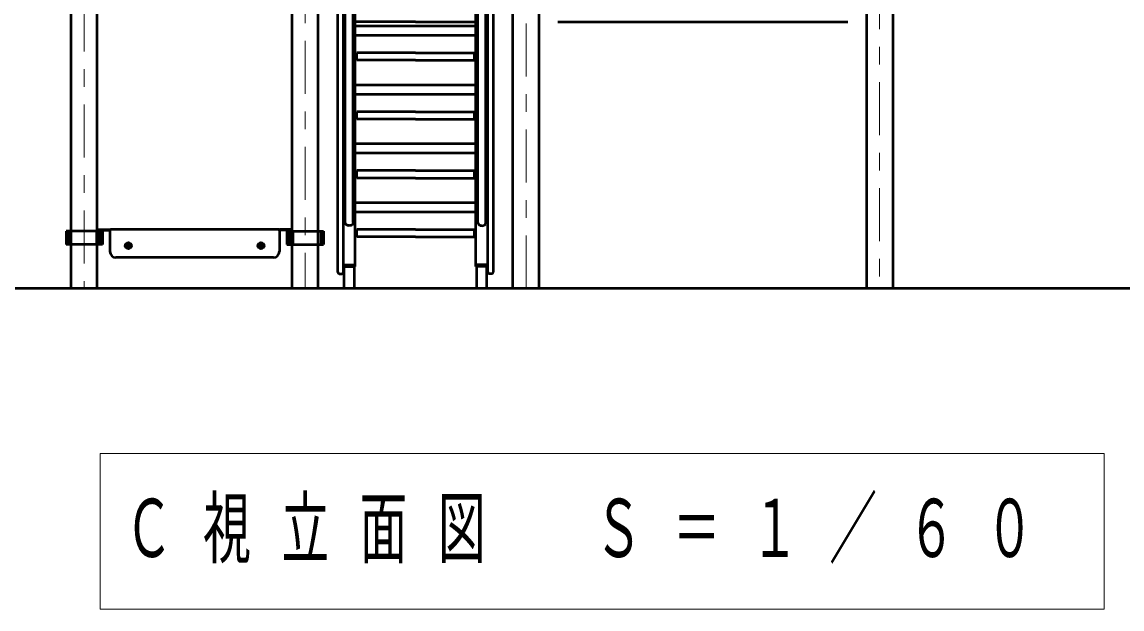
# Model space of a CAD drawing. Units: millimetres on the paper. Extents: x -385 to 0, y -594 to 267.
# Drawn here: x -288.6 to -226.3, y -138.9 to -105.7 of the extents above; entities that cross this region are included whole.
import ezdxf

# ---------------------------------------------------------------- set-up
doc = ezdxf.new("R2010")
doc.units = ezdxf.units.MM
doc.linetypes.add('USER1', pattern=[4.5, 2.5, -2])
doc.linetypes.add('USER2', pattern=[6, 3, -1, 1, -1])
doc.layers.add('LY_1', color=140, linetype='Continuous', lineweight=50)
doc.styles.add('ＭＳ ゴシック', font='')
doc.styles.get('ＭＳ ゴシック').set_extended_font_data('MS Gothic')

msp = doc.modelspace()

# ---------------------------------------------------------------- linework, layer by layer
at = {"layer": 'LY_1', "color": 7, "linetype": 'USER2', "lineweight": 13}
for p, q in [((-272.549, -70.766), (-272.549, -120.775)), ((-260.049, -120.775), (-260.049, -70.766)), ((-240.049, -79.1), (-240.049, -120.775)), ((-285.049, -92.367), (-285.049, -120.775))]:
    msp.add_line(p, q, dxfattribs=at)
at = {"layer": 'LY_1'}
for p, q in [((-273.292, -120.775), (-273.292, -72.2)), ((-271.807, -120.775), (-271.807, -72.2)), ((-260.792, -120.775), (-260.792, -72.2)), ((-259.307, -120.775), (-259.307, -72.2)), ((-240.792, -79.458), (-240.792, -120.775)), ((-239.307, -79.458), (-239.307, -120.775)), ((-284.307, -120.775), (-284.307, -92.791)), ((-285.792, -120.775), (-285.792, -94.233)), ((-270.276, -117.041), (-270.276, -95.775)), ((-269.823, -117.041), (-269.823, -95.775)), ((-262.776, -117.041), (-262.776, -95.775)), ((-262.323, -117.041), (-262.323, -95.775)), ((-270.699, -119.858), (-270.699, -104.192)), ((-270.383, -119.858), (-270.383, -104.055)), ((-269.716, -119.542), (-269.716, -104.055)), ((-262.883, -119.542), (-262.883, -104.055)), ((-262.216, -119.858), (-262.216, -104.055)), ((-261.899, -119.858), (-261.899, -104.192)), ((-270.699, -105.692), (-270.758, -105.692)), ((-266.299, -105.692), (-269.716, -105.692)), ((-266.299, -105.692), (-262.883, -105.692)), ((-261.899, -105.692), (-261.841, -105.692)), ((-258.258, -105.692), (-241.841, -105.692)), ((-269.716, -105.909), (-262.883, -105.909)), ((-269.716, -106.441), (-262.883, -106.441)), ((-269.633, -107.858), (-269.633, -107.442)), ((-266.299, -107.442), (-269.633, -107.442)), ((-266.299, -107.442), (-262.966, -107.442)), ((-262.966, -107.858), (-262.966, -107.442)), ((-266.299, -107.858), (-269.633, -107.858)), ((-266.299, -107.858), (-262.966, -107.858)), ((-269.716, -109.242), (-262.883, -109.242)), ((-269.716, -109.774), (-262.883, -109.774)), ((-269.633, -111.192), (-269.633, -110.775)), ((-266.299, -110.775), (-269.633, -110.775)), ((-266.299, -110.775), (-262.966, -110.775)), ((-262.966, -111.192), (-262.966, -110.775)), ((-266.299, -111.192), (-269.633, -111.192)), ((-266.299, -111.192), (-262.966, -111.192)), ((-269.716, -112.576), (-262.883, -112.576)), ((-269.716, -113.107), (-262.883, -113.107)), ((-269.633, -114.525), (-269.633, -114.108)), ((-266.299, -114.108), (-269.633, -114.108)), ((-266.299, -114.108), (-262.966, -114.108)), ((-262.966, -114.525), (-262.966, -114.108)), ((-266.299, -114.525), (-269.633, -114.525)), ((-266.299, -114.525), (-262.966, -114.525)), ((-269.716, -115.909), (-262.883, -115.909)), ((-269.716, -116.441), (-262.883, -116.441)), ((-286.079, -117.542), (-286.079, -118.292)), ((-284.019, -117.542), (-286.079, -117.542)), ((-285.941, -117.542), (-285.941, -118.292)), ((-284.354, -117.542), (-284.354, -118.292)), ((-284.307, -117.442), (-283.591, -117.442)), ((-284.307, -117.48), (-283.591, -117.48)), ((-284.198, -117.542), (-284.198, -118.292)), ((-284.148, -117.542), (-284.148, -118.292)), ((-284.019, -117.542), (-284.019, -118.292)), ((-283.591, -117.492), (-283.591, -118.692)), ((-274.058, -117.442), (-283.541, -117.442)), ((-273.292, -117.442), (-274.008, -117.442)), ((-273.292, -117.48), (-274.008, -117.48)), ((-274.008, -117.492), (-274.008, -118.692)), ((-273.579, -117.542), (-273.579, -118.292)), ((-273.579, -117.542), (-271.519, -117.542)), ((-273.45, -117.542), (-273.45, -118.292)), ((-273.401, -117.542), (-273.401, -118.292)), ((-273.245, -117.542), (-273.245, -118.292)), ((-271.658, -117.542), (-271.658, -118.292)), ((-271.519, -117.542), (-271.519, -118.292)), ((-269.633, -117.858), (-269.633, -117.442)), ((-266.299, -117.442), (-269.633, -117.442)), ((-266.299, -117.442), (-262.966, -117.442)), ((-262.966, -117.858), (-262.966, -117.442)), ((-266.299, -117.858), (-269.633, -117.858)), ((-266.299, -117.858), (-262.966, -117.858)), ((-284.019, -118.292), (-286.079, -118.292)), ((-282.549, -118.281), (-282.616, -118.32)), ((-282.616, -118.32), (-282.616, -118.397)), ((-282.549, -118.435), (-282.616, -118.397)), ((-282.483, -118.32), (-282.549, -118.281)), ((-282.483, -118.397), (-282.549, -118.435)), ((-282.483, -118.32), (-282.483, -118.397)), ((-275.049, -118.281), (-275.116, -118.32)), ((-275.116, -118.32), (-275.116, -118.397)), ((-275.049, -118.435), (-275.116, -118.397)), ((-274.983, -118.32), (-275.049, -118.281)), ((-274.983, -118.397), (-275.049, -118.435)), ((-274.983, -118.32), (-274.983, -118.397)), ((-273.579, -118.292), (-271.519, -118.292)), ((-278.799, -119.025), (-283.258, -119.025)), ((-274.341, -119.025), (-278.799, -119.025)), ((-270.383, -119.442), (-269.716, -119.442)), ((-262.216, -119.442), (-262.883, -119.442)), ((-270.616, -119.942), (-270.466, -119.942)), ((-270.383, -119.542), (-269.716, -119.542)), ((-270.333, -120.775), (-270.333, -119.542)), ((-269.766, -120.775), (-269.766, -119.542)), ((-262.216, -119.542), (-262.883, -119.542)), ((-262.833, -120.775), (-262.833, -119.542)), ((-262.266, -120.775), (-262.266, -119.542)), ((-261.983, -119.942), (-262.133, -119.942))]:
    msp.add_line(p, q, dxfattribs=at)
at = {"layer": 'LY_1', "color": 7}
msp.add_line((-180.661, -120.775), (-330.832, -120.775), dxfattribs=at)
at = {"layer": 'LY_1', "color": 7, "lineweight": 13}
for p, q in [((-284.146, -130.127), (-284.146, -138.927)), ((-227.346, -130.127), (-284.146, -130.127)), ((-227.346, -138.927), (-227.346, -130.127)), ((-284.146, -138.927), (-227.346, -138.927))]:
    msp.add_line(p, q, dxfattribs=at)
at = {"layer": 'LY_1'}
for points in [[(-269.823, -117.041), (-269.824, -117.065), (-269.83, -117.089), (-269.84, -117.111), (-269.853, -117.133), (-269.869, -117.153), (-269.889, -117.171), (-269.911, -117.186), (-269.936, -117.2), (-269.962, -117.21), (-269.991, -117.218), (-270.02, -117.223), (-270.049, -117.224), (-270.079, -117.223), (-270.108, -117.218), (-270.136, -117.21), (-270.163, -117.2), (-270.187, -117.186), (-270.209, -117.171), (-270.229, -117.153), (-270.245, -117.133), (-270.259, -117.111), (-270.268, -117.089), (-270.274, -117.065), (-270.276, -117.041)], [(-262.776, -117.041), (-262.774, -117.065), (-262.768, -117.089), (-262.759, -117.111), (-262.745, -117.133), (-262.729, -117.153), (-262.709, -117.171), (-262.687, -117.186), (-262.663, -117.2), (-262.636, -117.21), (-262.608, -117.218), (-262.579, -117.223), (-262.549, -117.224), (-262.52, -117.223), (-262.491, -117.218), (-262.462, -117.21), (-262.436, -117.2), (-262.411, -117.186), (-262.389, -117.171), (-262.369, -117.153), (-262.353, -117.133), (-262.34, -117.111), (-262.33, -117.089), (-262.324, -117.065), (-262.323, -117.041)]]:
    msp.add_lwpolyline(points, dxfattribs=at)
at = {"layer": 'LY_1', "color": 7, "lineweight": 13}
for centre, radius in [((-282.549, -118.358), 0.2), ((-275.049, -118.358), 0.2), ((-282.549, -118.358), 0.0917), ((-275.049, -118.358), 0.0917)]:
    msp.add_circle(centre, radius, dxfattribs=at)
at = {"layer": 'LY_1'}
for centre in [(-282.549, -118.358), (-275.049, -118.358)]:
    msp.add_circle(centre, 0.175, dxfattribs=at)
at = {"layer": 'LY_1', "color": 7, "linetype": 'USER1', "lineweight": 13}
for centre in [(-282.549, -118.358), (-275.049, -118.358)]:
    msp.add_circle(centre, 0.104, dxfattribs=at)
at = {"layer": 'LY_1'}
for centre, radius, start, end in [((-283.541, -117.492), 0.05, 90, 180), ((-274.058, -117.492), 0.05, 0, 90), ((-283.258, -118.692), 0.333, 180, 270), ((-274.341, -118.692), 0.333, 270, 0), ((-270.616, -119.858), 0.0833, 180, 270), ((-270.466, -119.858), 0.0833, 270, 0), ((-262.133, -119.858), 0.0833, 180, 270), ((-261.983, -119.858), 0.0833, 270, 0)]:
    msp.add_arc(centre, radius, start, end, dxfattribs=at)

# ---------------------------------------------------------------- texts
at = {"layer": 'LY_1', "color": 7, "insert": (-282.746, -134.527), "char_height": 3.299, "attachment_point": 4, "style": 'ＭＳ ゴシック'}
msp.add_mtext('\\T1.64;\\W0.6;Ｃ視立面図\u3000Ｓ＝１／６０', dxfattribs=at)

doc.saveas('drawing.dxf')
